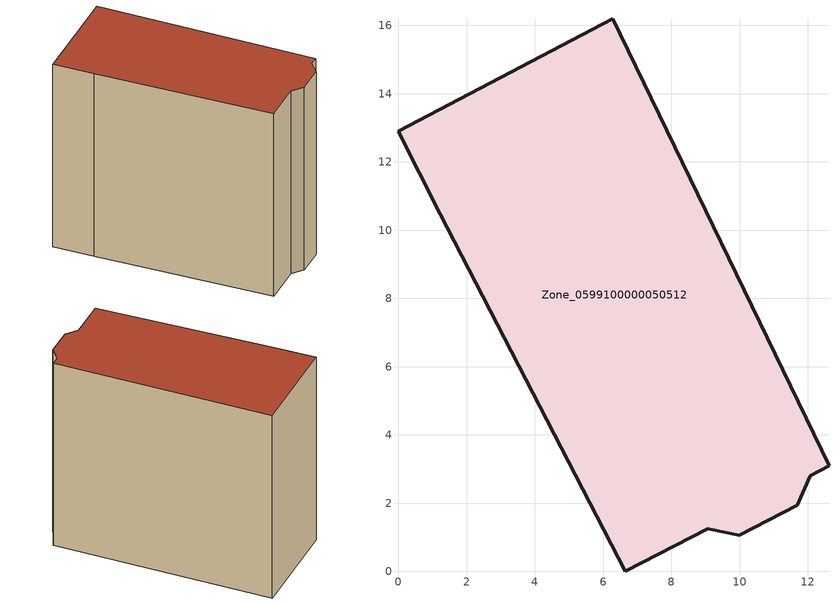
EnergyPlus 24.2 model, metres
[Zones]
Zone_0599100000050512
 floor ground (C_G): 6.28,16.2 12.62,3.09 12.06,2.81 11.68,1.94 9.98,1.07 9.06,1.25 6.65,0 1.23,10.47 0,12.91 z0
 wall outside (C_F): 1.23,10.47 6.65,0 9.06,1.25 9.98,1.07 11.68,1.94 12.06,2.81 12.62,3.09 6.28,16.2 0,12.91 1.23,10.47 z0:13.13
 roof outside (C_R): 6.28,16.2 0,12.91 1.23,10.47 6.65,0 9.06,1.25 9.98,1.07 11.68,1.94 12.06,2.81 12.62,3.09 z13.13
[BUILDING]
Pand.0599100000050512: North Axis=0; Terrain=City; Loads Convergence Tolerance Value=0.04; Temperature Convergence Tolerance Value=0.4; Solar Distribution=FullExterior; Maximum Number of Warmup Days=25; Minimum Number of Warmup Days=1
[Site:Location]
Rotterdam.The.Hague.AP_ZH_NLD Design_Conditions: Latitude=51.96; Longitude=4.45; Time Zone=1; Elevation=-4.5
[SITE:GROUNDTEMPERATURE:BUILDINGSURFACE]
18, 18, 18, 18, 18, 18, 18, 18, 18, 18, 18, 18
[MATERIAL] Thermal Absorptance=0.9; Solar Absorptance=0.7; Visible Absorptance=0.7
Name | Roughness | Thickness | Conductivity | Density | Specific Heat
G.TI.1946 | MediumSmooth | 0.15 | 1 | 540 | 1210
F.TI.1946 | Rough | 0.3 | 0.857143 | 1920 | 840
R.TI.1946 | MediumRough | 0.2 | 0.1 | 1500 | 1000
[CONSTRUCTION]
C_G: G.TI.1946
C_F: F.TI.1946
C_R: R.TI.1946
[ZONE]
Zone_0599100000050512: Type=1; Multiplier=1; Ceiling Height=Autocalculate; Volume=Autocalculate; Floor Area=autocalculate; Part of Total Floor Area=Yes
[ZONEINFILTRATION:DESIGNFLOWRATE]
Infil_Zone_0599100000050512: Zone or ZoneList or Space or SpaceList=Zone_0599100000050512; Schedule=AlwaysOn; Design Flow Rate Calculation Method=Flow/Area; Flow Rate per Floor Area=0.003; Constant Term Coefficient=1; Temperature Term Coefficient=0; Velocity Term Coefficient=0; Velocity Squared Term Coefficient=0
[HVACTEMPLATE:ZONE:IDEALLOADSAIRSYSTEM]
Zone_0599100000050512: Maximum Heating Supply Air Temperature=50; Minimum Cooling Supply Air Temperature=13; Maximum Heating Supply Air Humidity Ratio=0.0156; Minimum Cooling Supply Air Humidity Ratio=0.0077; Heating Limit=NoLimit; Cooling Limit=NoLimit; Dehumidification Control Type=ConstantSensibleHeatRatio; Cooling Sensible Heat Ratio=0.7; Dehumidification Setpoint=60; Humidification Control Type=None; Humidification Setpoint=30; Outdoor Air Method=None; Outdoor Air Flow Rate per Person=0.00944; Outdoor Air Flow Rate per Zone Floor Area=0; Outdoor Air Flow Rate per Zone=0; Demand Controlled Ventilation Type=None; Outdoor Air Economizer Type=NoEconomizer; Heat Recovery Type=None; Sensible Heat Recovery Effectiveness=0.7; Latent Heat Recovery Effectiveness=0.65
[ZONECONTROL:THERMOSTAT]
ThermostatControl_Zone_0599100000050512: Zone or ZoneList=Zone_0599100000050512; Control Type Schedule=DualSetpointControlType; Control 1=Thermostat_Zone_0599100000050512; Temperature Difference Between Cutout And Setpoint=0
[THERMOSTATSETPOINT:DUALSETPOINT]
Thermostat_Zone_0599100000050512: Heating Setpoint Temperature Schedule=HeatingSetpoint_Zone_0599100000050512; Cooling Setpoint Temperature Schedule=CoolingSetpoint_Zone_0599100000050512
[SCHEDULE:COMPACT]
HeatingSetpoint_Zone_0599100000050512: Through: 12/31, For: AllDays, Until: 24:00, 21
CoolingSetpoint_Zone_0599100000050512: Through: 12/31, For: AllDays, Until: 24:00, 24
DualSetpointControlType: Through: 12/31, For: AllDays, Until: 24:00, 4
AlwaysOn: Through: 12/31, For: AllDays, Until: 24:00, 1
